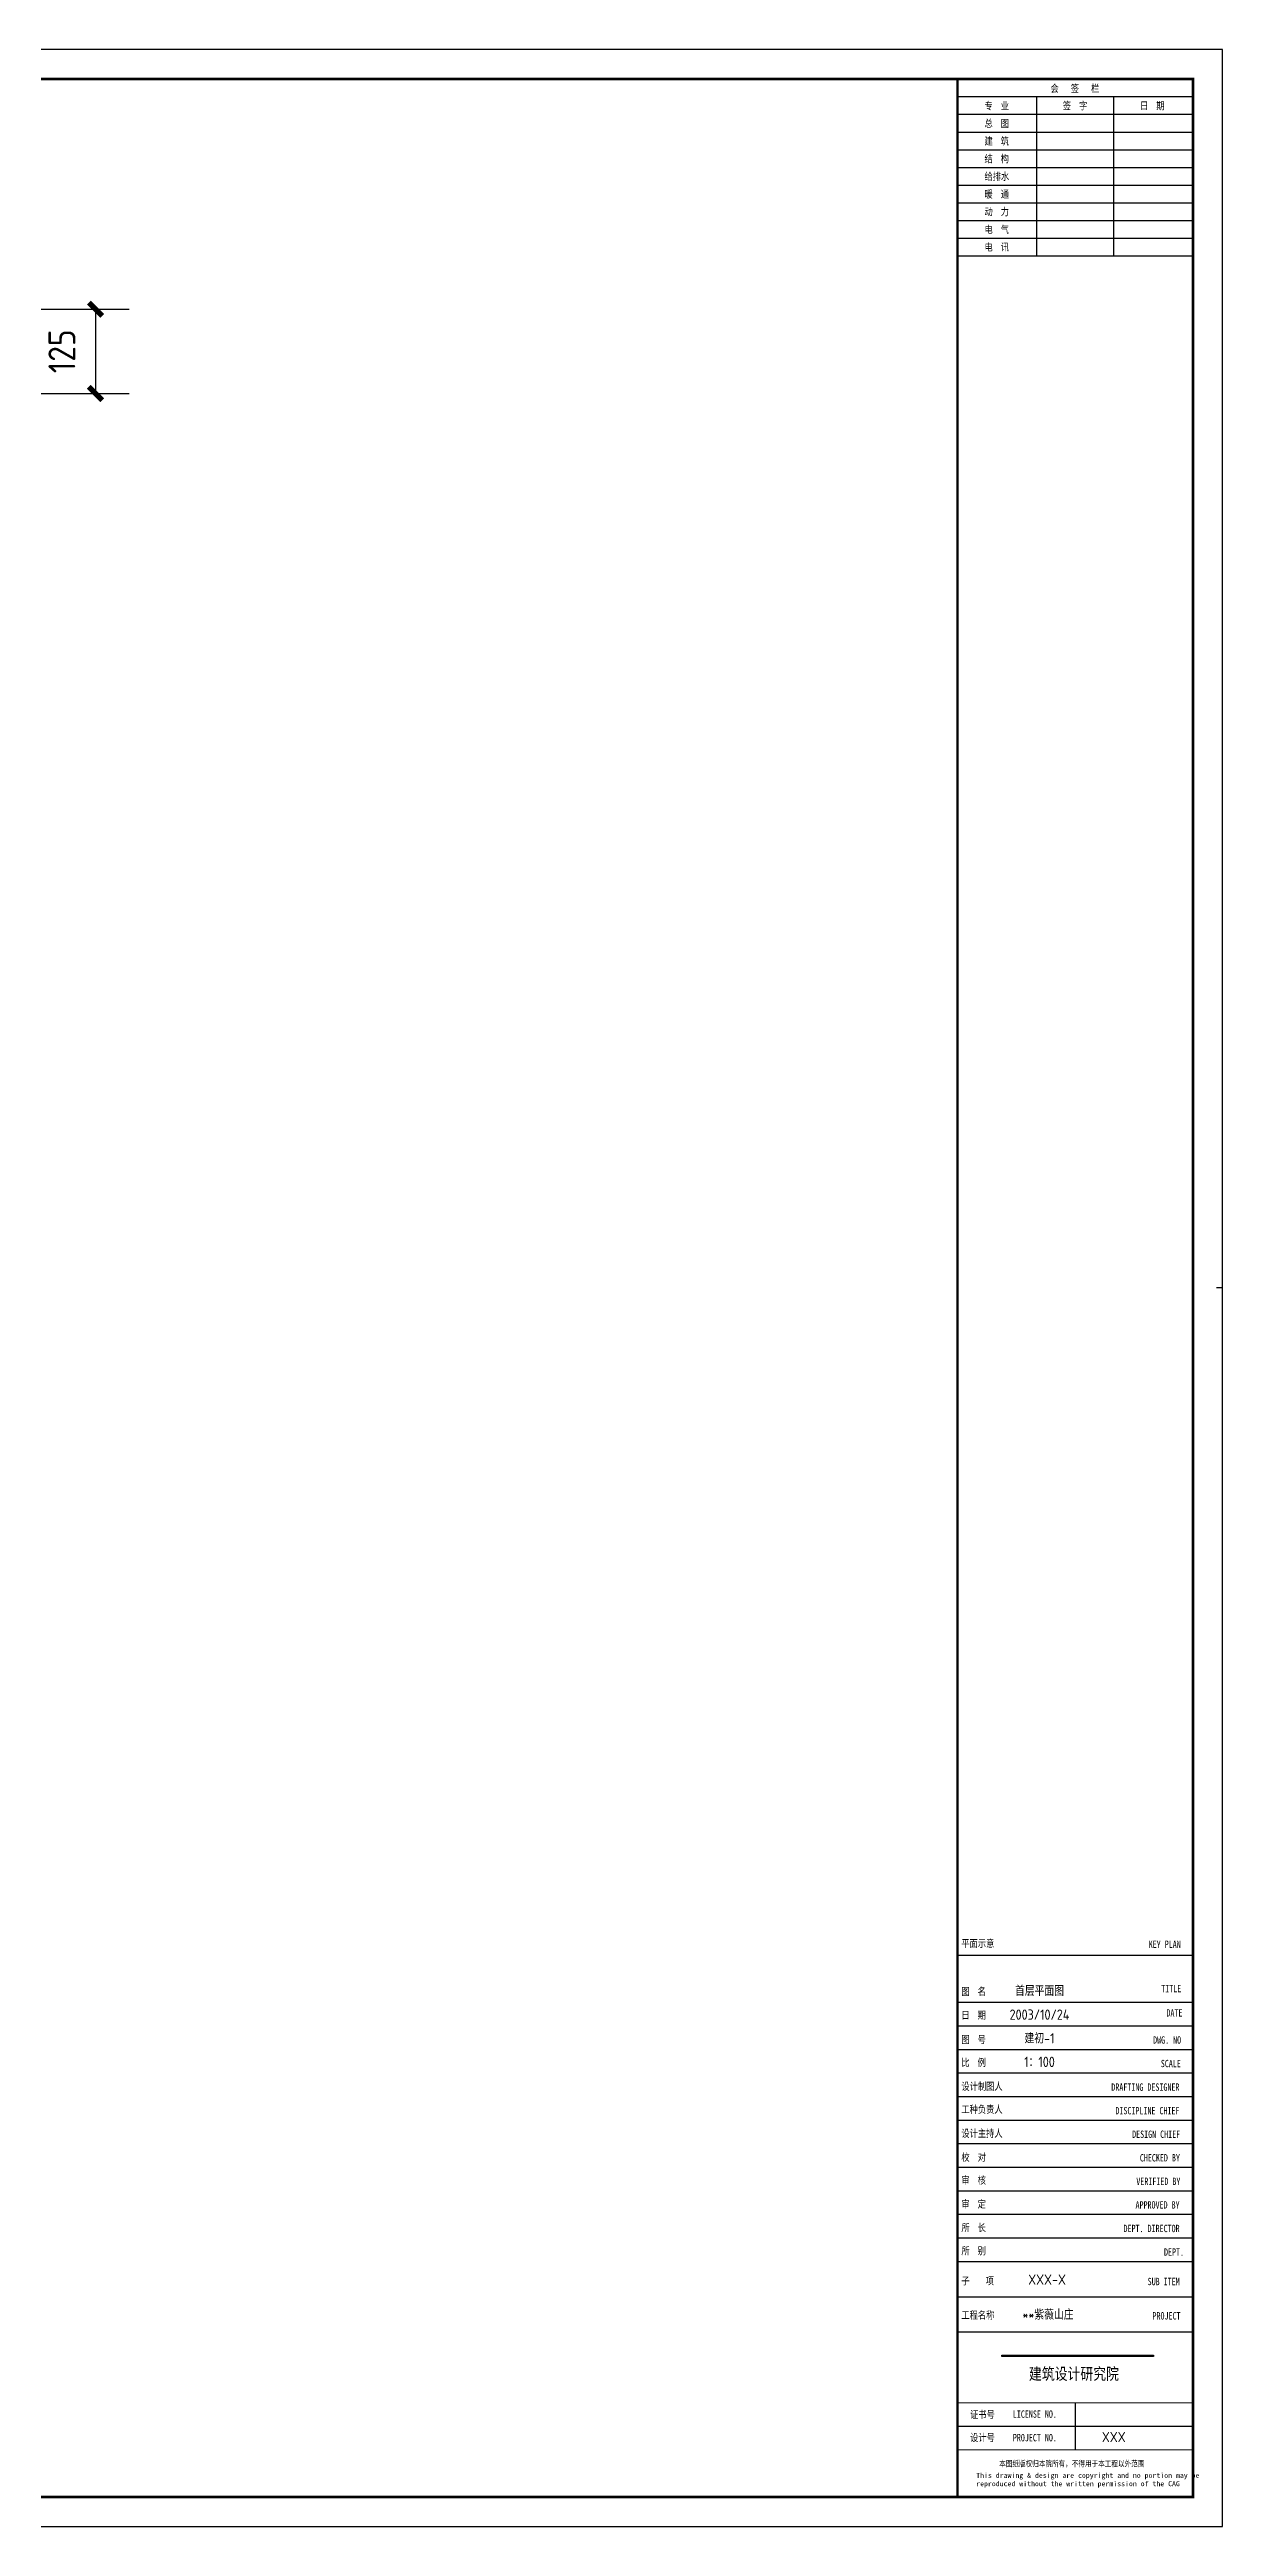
# Model space of a CAD drawing. Extents: x -9001 to 151288, y 75886 to 362543.
# Drawn here: x 38837 to 47547, y 179199 to 197592 of the extents above; entities that cross this region are included whole.
import ezdxf
from ezdxf.enums import TextEntityAlignment as Align

# ---------------------------------------------------------------- set-up
doc = ezdxf.new("R2010")
doc.units = 0
doc.header["$LTSCALE"] = 1000
doc.header["$MEASUREMENT"] = 0
doc.layers.add('PUB_TITLE', color=4, linetype='Continuous')
doc.styles.get("Standard").update_dxf_attribs({"font": 'gbenor.shx', "bigfont": 'gbcbig.shx'})
doc.styles.add('图框', font='')
doc.styles.get('图框').set_extended_font_data('SimSun')
doc.dimstyles.get("Standard").update_dxf_attribs({"dimscale": 100, "dimtxt": 1, "dimasz": 1, "dimexe": 2.5, "dimexo": 3, "dimgap": 1.5, "dimtad": 1, "dimdec": 0, "dimzin": 0, "dimdsep": 46, "dimtxsty": 'Standard', "dimblk": 'ARCHTICK', "dimcen": 0.09, "dimadec": 0, "dimazin": 0, "dimtfac": 1, "dimtdec": 0, "dimtix": 1, "dimtmove": 2, "dimatfit": 3, "dimfxl": 1, "dimtolj": 1, "dimtzin": 0, "dimarcsym": 0})

# ---------------------------------------------------------------- blocks, each defined once
blk = doc.blocks.new('$titleblk$00000167')
blk.add_hatch(color=256).paths.add_polyline_path([(-74.91, 58.12), (-74.91, 57.66), (-23.44, 57.66), (-23.44, 58.12)])
for p, q in [((-90, 825), (-10, 825)), ((-63, 771), (-63, 825)), ((-37, 825), (-37, 771)), ((-90, 819), (-10, 819)), ((-90, 813), (-10, 813)), ((-90, 807), (-10, 807)), ((-90, 801), (-10, 801)), ((-90, 795), (-10, 795)), ((-90, 789), (-10, 789)), ((-90, 783), (-10, 783)), ((-90, 777), (-10, 777)), ((-90, 771), (-10, 771)), ((0, 420.5), (-2, 420.5)), ((-90, 194), (-10, 194)), ((-90, 194), (-10, 194)), ((-90, 178), (-10, 178)), ((-90, 170), (-10, 170)), ((-90, 162), (-10, 162)), ((-90, 154), (-10, 154)), ((-90, 146), (-10, 146)), ((-90, 138), (-10, 138)), ((-90, 130), (-10, 130)), ((-90, 122), (-10, 122)), ((-90, 114), (-10, 114)), ((-90, 106), (-10, 106)), ((-90, 98), (-10, 98)), ((-90, 90), (-10, 90)), ((-90, 78), (-10, 78)), ((-90, 34), (-10, 34)), ((-50, 42), (-50, 26))]:
    blk.add_line(p, q)
for points in [[(-1189, 0), (0, 0), (0, 841), (-1189, 841)], [(-74.91, 58.12), (-23.44, 58.12), (-23.44, 57.66), (-74.91, 57.66)]]:
    blk.add_lwpolyline(points, close=True)
at = {"const_width": 1}
blk.add_lwpolyline([(-1164, 10), (-10, 10), (-10, 831), (-1164, 831)], close=True, dxfattribs=at)
for points, const_width in [([(-90, 831), (-90, 10)], 0.8), ([(-90, 831), (-90, 766.99)], 0.8), ([(-10, 766.99), (-10, 831), (-90, 831)], 0.8), ([(-90, 10), (-10, 10), (-10, 199.96)], 0.8), ([(-90, 66), (-10, 66)], 0.4), ([(-90, 42), (-10, 42)], 0.4), ([(-90, 26), (-10, 26)], 0.4)]:
    blk.add_lwpolyline(points, dxfattribs=dict(const_width=const_width))
at = {"style": '图框', "width": 0.8}
for s, height, p in [('会   签   栏', 2.5, (-58.39, 826.53)), ('总  图', 2.5, (-80.81, 814.66)), ('专  业', 2.5, (-80.81, 820.66)), ('签  字', 2.5, (-54.22, 820.66)), ('日  期', 2.5, (-28, 820.66)), ('建  筑', 2.5, (-80.81, 808.66)), ('结  构', 2.5, (-80.81, 802.66)), ('给排水', 2.5, (-80.81, 796.66)), ('暖  通', 2.5, (-80.81, 790.66)), ('动  力', 2.5, (-80.81, 784.66)), ('电  气', 2.5, (-80.81, 778.66)), ('电  讯', 2.5, (-80.81, 772.66)), ('平面示意', 2.5, (-88.65, 196.71)), ('KEY PLAN', 2.5, (-25.05, 196.43)), ('图  名', 2.5, (-88.65, 180.41)), ('TITLE', 2.5, (-20.79, 181.37)), ('日  期', 2.5, (-88.65, 172.37)), ('DATE', 2.5, (-19.03, 173.13)), ('图  号', 2.5, (-88.65, 164.07)), ('DWG. NO', 2.5, (-23.56, 163.93)), ('比  例', 2.5, (-88.65, 156.29)), ('SCALE', 2.5, (-20.94, 155.93)), ('设计制图人', 2.5, (-88.65, 148.18)), ('工种负责人', 2.5, (-88.65, 140.37)), ('DRAFTING DESIGNER', 2.5, (-37.74, 147.93)), ('设计主持人', 2.5, (-88.65, 132.21)), ('DISCIPLINE CHIEF', 2.5, (-36.36, 139.93)), ('校  对', 2.5, (-88.65, 124.09)), ('DESIGN CHIEF', 2.5, (-30.68, 131.93)), ('CHECKED BY', 2.5, (-28.05, 123.93)), ('审  核', 2.5, (-88.65, 116.31)), ('VERIFIED BY', 2.5, (-29.25, 115.93)), ('审  定', 2.5, (-88.65, 108.21)), ('APPROVED BY', 2.5, (-29.52, 107.93)), ('所  长', 2.5, (-88.65, 100.2)), ('DEPT. DIRECTOR', 2.5, (-33.6, 99.93)), ('所  别', 2.5, (-88.65, 92.35)), ('DEPT.', 2.5, (-19.86, 91.93)), ('子    项', 2.5, (-88.65, 82.15)), ('SUB ITEM', 2.5, (-25.4, 81.92)), ('工程名称', 2.5, (-88.65, 70.5)), ('PROJECT', 2.5, (-23.76, 70.26)), ('建筑设计研究院', 4, (-65.71, 49.84)), ('证书号', 2.5, (-85.69, 36.75)), ('LICENSE NO.', 2.5, (-71.18, 36.9)), ('设计号', 2.5, (-85.69, 28.92)), ('PROJECT NO.', 2.5, (-71.18, 28.9)), ('本图纸版权归本院所有，不得用于本工程以外范围', 2, (-75.8, 20.34))]:
    blk.add_text(s, height=height, dxfattribs=at).set_placement(p)
at = {"insert": (-83.62, 18.2), "char_height": 1.7, "width": 72.25, "attachment_point": 1, "style": '图框'}
blk.add_mtext('This drawing & design are copyright and no portion may be reproduced without the written permission of the CAG', dxfattribs=at)
at = {"flags": 4}
for tag, p in [('(扩展图名)', (-62.12, 184.1)), ('图名', (-62.12, 180.13)), ('日期', (-62.12, 172.03)), ('图号', (-62.12, 163.99)), ('比例', (-62.12, 156)), ('子项', (-59.56, 82.07)), ('工程名称', (-59.24, 70.19)), ('设计号', (-36.91, 28.62))]:
    blk.add_attdef(tag, text='', height=3.5, dxfattribs=at).set_placement(p, align=Align.CENTER)
for tag, p in [('设计人', (-64.84, 148.13)), ('负责人', (-64.71, 140.27)), ('主持人', (-64.73, 132.26)), ('校对人', (-64.28, 124.4)), ('审核人', (-63.96, 116.15)), ('审定人', (-64.16, 107.95)), ('所长', (-64.16, 99.76))]:
    blk.add_attdef(tag, p, '', height=3.5)
blk = doc.blocks.new('_ArchTick')
at = {"color": 0, "linetype": 'ByBlock', "const_width": 0.4}
blk.add_lwpolyline([(-0.5, -0.5), (0.5, 0.5)], dxfattribs=at)
blk = doc.blocks.new('*D443')
at = {"color": 0, "lineweight": -2}
for p, q in [((38641, 195663), (39429, 195663)), ((39179, 195663), (39179, 195038)), ((38641, 195038), (39429, 195038))]:
    blk.add_line(p, q, dxfattribs=at)
at = {"layer": 'Defpoints', "color": 0}
for p in [(38341, 195663), (38341, 195038), (39179, 195038)]:
    blk.add_point(p, dxfattribs=at)
at = {"color": 0, "lineweight": -2, "xscale": 100, "yscale": 100, "zscale": 100}
for p, rotation in [((39179, 195663), 90), ((39179, 195038), 270)]:
    blk.add_blockref('_ArchTick', p, dxfattribs=dict(at, rotation=rotation))
at = {"color": 0, "insert": (38929, 195351), "char_height": 200, "attachment_point": 5, "rotation": 90}
blk.add_mtext('\\A1;125', dxfattribs=at)

msp = doc.modelspace()

# ---------------------------------------------------------------- block references
at = {"layer": 'PUB_TITLE', "xscale": 21.86999999999534, "yscale": 21.86999999999534, "zscale": 21.87}
msp.add_blockref('$titleblk$00000167', (47547.2, 179199.1), dxfattribs=at).add_auto_attribs({'比例': '1：100', '图号': '建初-1', '日期': '2003/10/24', '图名': '首层平面图', '子项': 'XXX-X', '工程名称': '**紫薇山庄', '设计号': 'XXX'})

# ---------------------------------------------------------------- dimensions: what is measured, and where the dimension line sits
dim = msp.add_linear_dim(base=(39178.5, 195038.1), p1=(38341.4, 195663.1), p2=(38341.4, 195038.1), angle=90, dimstyle='Standard', override={"dimtxt": 2, "dimlfac": 0.2})
dim.commit()
dim.dimension.update_dxf_attribs({"geometry": '*D443', "text_midpoint": (38928.5, 195350.6)})

doc.saveas('drawing.dxf')
